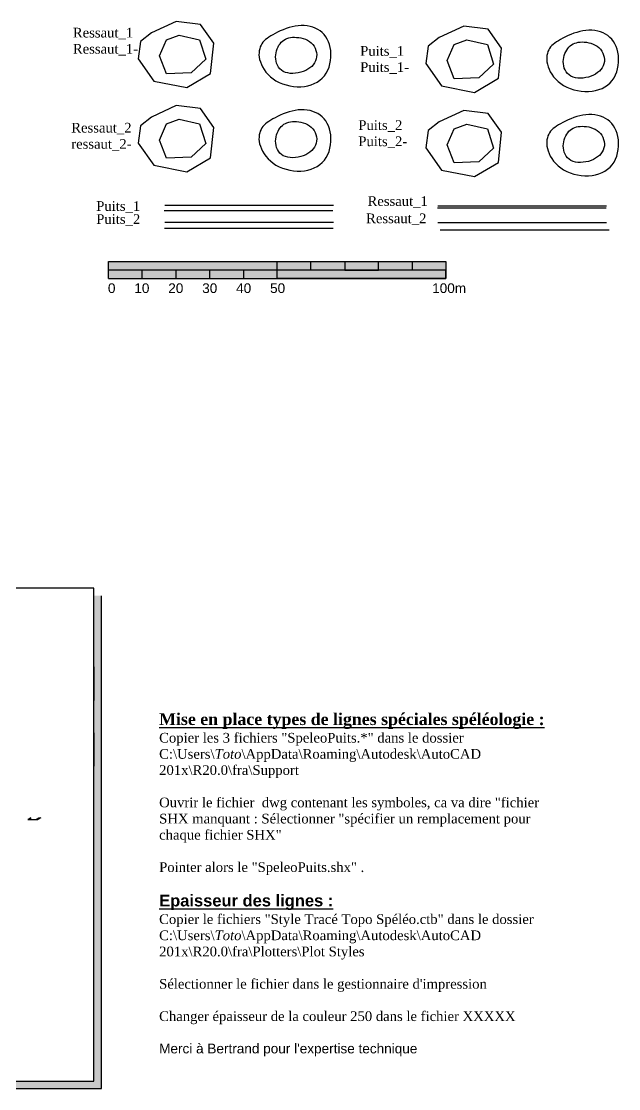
# Model space of a CAD drawing. Header units: metres. Extents: x -231 to 574, y -201 to 398.
# Drawn here: x 67.8 to 244.8, y -200.8 to 115.8 of the extents above; entities that cross this region are included whole.
import ezdxf

# ---------------------------------------------------------------- set-up
doc = ezdxf.new("R2010")
doc.units = ezdxf.units.M
doc.header["$MEASUREMENT"] = 0
for name, color, linetype in [("Blocs - Courant d'air", 204, 'Continuous'), ('Blocs - Echelle', 250, 'Continuous'), ('Blocs - Puits', 36, 'Continuous'), ('Espace Papier - Cadre Visible', 250, 'Continuous')]:
    doc.layers.add(name, color=color, linetype=linetype)
doc.styles.add('PUITS', font='WINGDNG3.TTF')
doc.linetypes.add('PUITS_1', pattern='A,0.5,[138,SpeleoPuits.shx,S=1,R=0,X=-0.25,Y=0],0.5', length=1)
doc.linetypes.add('PUITS_1-', pattern='A,0.5,[139,SpeleoPuits.shx,S=1,R=0,X=0,Y=0],0.5', length=1)
doc.linetypes.add('PUITS_2', pattern='A,0.6,["p",PUITS,S=1,R=0,X=-0.4,Y=0],0.6', length=1.2)
doc.linetypes.add('PUITS_2-', pattern='A,0.6,["q",PUITS,S=1,R=0,X=-0.4,Y=-1],0.6', length=1.2)
doc.linetypes.add('RESSAUT_1', pattern='A,0.5,[136,SpeleoPuits.shx,S=1,R=0,X=0,Y=0],0.5', length=1)
doc.linetypes.add('RESSAUT_1-', pattern='A,0.5,[137,SpeleoPuits.shx,S=1,R=0,X=0,Y=0],0.5', length=1)
doc.linetypes.add('RESSAUT_2', pattern='A,1,[136,SpeleoPuits.shx,S=1,R=0,X=0,Y=0],1', length=2)
doc.linetypes.add('RESSAUT_2-', pattern='A,1,[137,SpeleoPuits.shx,S=1,R=0,X=0,Y=0],1', length=2)

# ---------------------------------------------------------------- blocks, each defined once
blk = doc.blocks.new('Echelle')
at = {"layer": 'Blocs - Echelle'}
h = blk.add_hatch(color=256, dxfattribs=at)
h.dxf.hatch_style = 1
h.paths.add_polyline_path([(10, 2.5), (0, 2.5), (0, 0), (10, 0)])
h.paths.add_polyline_path([(30, 2.5), (20, 2.5), (20, 0), (30, 0)])
h.paths.add_polyline_path([(50, 2.5), (40, 2.5), (40, 0), (50, 0)])
h.paths.add_polyline_path([(60, 5), (50, 5), (50, 2.5), (60, 2.5)])
h.paths.add_polyline_path([(80, 5), (70, 5), (70, 2.5), (80, 2.5)])
h.paths.add_polyline_path([(100, 5), (90, 5), (90, 2.5), (100, 2.5)])
h = blk.add_hatch(color=255, dxfattribs=at)
h.dxf.hatch_style = 1
h.paths.add_polyline_path([(20, 2.5), (10, 2.5), (10, 0), (20, 0)])
h.paths.add_polyline_path([(50, 5), (0, 5), (0, 2.5), (50, 2.5)])
h.paths.add_polyline_path([(40, 2.5), (30, 2.5), (30, 0), (40, 0)])
h.paths.add_polyline_path([(100, 2.5), (50, 2.5), (50, 0), (100, 0)])
h.paths.add_polyline_path([(70, 5), (60, 5), (60, 2.5), (70, 2.5)])
h.paths.add_polyline_path([(90, 5), (80, 5), (80, 2.5), (90, 2.5)])
for p, q in [((0, 2.5), (0, 5)), ((0, 5), (100, 5)), ((50, 2.5), (50, 5)), ((60, 2.5), (60, 5)), ((70, 5), (70, 2.5)), ((80, 2.5), (80, 5)), ((90, 5), (90, 2.5)), ((100, 5), (100, 0)), ((100, 2.5), (0, 2.5)), ((0, 0), (0, 2.5)), ((0, 0), (100, 0)), ((10, 0), (10, 2.5)), ((20, 2.5), (20, 0)), ((30, 0), (30, 2.5)), ((40, 2.5), (40, 0)), ((50, 0), (50, 2.5)), ((100, 0), (50, 0)), ((70, 2.5), (80, 2.5)), ((100, 0), (100, 2.5))]:
    blk.add_line(p, q, dxfattribs=at)
at = {"layer": 'Blocs - Echelle', "insert": (-0.17, -4.35), "char_height": 2.87867, "attachment_point": 7}
blk.add_mtext('{\\fArial|b0|i0|c0|p34;0     10     20     30     40     50                                       100m}', dxfattribs=at)
blk = doc.blocks.new('CA 003')
at = {"layer": "Blocs - Courant d'air"}
h = blk.add_hatch(color=256, dxfattribs=at)
h.dxf.hatch_style = 1
h.paths.add_polyline_path([(1, 0.5), (0, 0), (1, 0)])
for p, q in [((1, 0.5), (0, 0)), ((0, 0), (3.25, 0)), ((0, 0), (1, 0)), ((1, 0), (1, 0.5)), ((3.75, 0.5), (2.75, 0)), ((3, 0), (4, 0.5)), ((4.25, 0.5), (3.25, 0))]:
    blk.add_line(p, q, dxfattribs=at)
blk = doc.blocks.new('Cartouche')
at = {"layer": 'Espace Papier - Cadre Visible'}
blk.add_hatch(color=256, dxfattribs=at).paths.add_polyline_path([(2.5, 0), (2.5, -2.5), (352.5, -2.5), (352.5, 160), (350, 160), (350, 0)])
for p, q in [((350, 162.5), (176.25, 162.5)), ((350, 0), (350, 162.5)), ((352.5, -2.5), (352.5, 160)), ((350, 136.55), (350, 125.49)), ((350, 114.83), (350, 103.77)), ((0, 0), (350, 0)), ((2.5, -2.5), (352.5, -2.5))]:
    blk.add_line(p, q, dxfattribs=at)
blk.add_blockref('CA 003', (328.28, 86.25), dxfattribs=at)

msp = doc.modelspace()

# ---------------------------------------------------------------- linework, layer by layer
at = {"layer": 'Blocs - Puits', "linetype": 'PUITS_2-'}
msp.add_line((110.22, 54.41), (160.22, 54.41), dxfattribs=at)
at = {"layer": 'Blocs - Puits', "linetype": 'PUITS_2'}
msp.add_line((110.27, 56.26), (160.27, 56.26), dxfattribs=at)
at = {"layer": 'Blocs - Puits', "linetype": 'RESSAUT_1', "flags": 128}
for points in [[(106.32, 112.41), (103.07, 109.86), (102.42, 104.71), (107.07, 98.11), (116.82, 96.16), (123.87, 100.36), (124.82, 109.31), (120.87, 114.91), (113.62, 115.81)], [(138.81, 108.73), (138.58, 108.23), (138.41, 107.69), (138.28, 107.11), (138.21, 106.5), (138.2, 105.86), (138.26, 105.19), (138.4, 104.49), (138.61, 103.77), (138.9, 103.03), (139.27, 102.27), (139.73, 101.52), (140.26, 100.78), (140.88, 100.07), (141.58, 99.39), (142.36, 98.76), (143.22, 98.19), (144.16, 97.69), (145.16, 97.27), (146.21, 96.93), (147.3, 96.66), (148.4, 96.49), (149.51, 96.4), (150.6, 96.4), (151.67, 96.49), (152.7, 96.68), (153.68, 96.96), (154.6, 97.33), (155.46, 97.79), (156.26, 98.34), (156.97, 98.96), (157.61, 99.67), (158.16, 100.46), (158.61, 101.31), (158.97, 102.23), (159.24, 103.18), (159.42, 104.17), (159.51, 105.16), (159.52, 106.15), (159.45, 107.12), (159.31, 108.06), (159.08, 108.94), (158.78, 109.77), (158.41, 110.54), (157.98, 111.25), (157.48, 111.89), (156.92, 112.47), (156.3, 112.99), (155.62, 113.43), (154.9, 113.8), (154.13, 114.1), (153.32, 114.32), (152.48, 114.48), (151.61, 114.56), (150.72, 114.57), (149.82, 114.52), (148.91, 114.4), (148.01, 114.21), (147.1, 113.96), (146.22, 113.67), (145.36, 113.34), (144.52, 112.99), (143.73, 112.61), (142.99, 112.23), (142.3, 111.86), (141.67, 111.49), (141.1, 111.13), (140.59, 110.77), (140.14, 110.4), (139.73, 110.02), (139.38, 109.62), (139.07, 109.19)]]:
    msp.add_lwpolyline(points, close=True, dxfattribs=at)
at = {"layer": 'Blocs - Puits', "linetype": 'PUITS_1', "flags": 128}
for points in [[(191.59, 111), (188.34, 108.45), (187.69, 103.3), (192.34, 96.7), (202.09, 94.75), (209.14, 98.95), (210.09, 107.9), (206.14, 113.5), (198.89, 114.4)], [(224.07, 107.32), (223.85, 106.82), (223.67, 106.28), (223.55, 105.7), (223.48, 105.09), (223.47, 104.45), (223.53, 103.78), (223.66, 103.08), (223.87, 102.36), (224.16, 101.62), (224.54, 100.86), (224.99, 100.11), (225.53, 99.37), (226.15, 98.65), (226.85, 97.97), (227.63, 97.35), (228.49, 96.78), (229.42, 96.28), (230.43, 95.86), (231.48, 95.51), (232.56, 95.25), (233.67, 95.07), (234.77, 94.98), (235.87, 94.98), (236.94, 95.08), (237.96, 95.26), (238.94, 95.55), (239.87, 95.92), (240.73, 96.38), (241.52, 96.92), (242.24, 97.55), (242.87, 98.26), (243.42, 99.04), (243.87, 99.9), (244.23, 100.81), (244.5, 101.77), (244.68, 102.76), (244.78, 103.75), (244.79, 104.74), (244.72, 105.71), (244.57, 106.64), (244.34, 107.53), (244.05, 108.35), (243.68, 109.12), (243.24, 109.83), (242.74, 110.48), (242.18, 111.06), (241.56, 111.58), (240.89, 112.02), (240.16, 112.39), (239.39, 112.69), (238.58, 112.91), (237.74, 113.06), (236.87, 113.15), (235.99, 113.16), (235.09, 113.11), (234.18, 112.99), (233.27, 112.8), (232.37, 112.55), (231.48, 112.26), (230.62, 111.93), (229.79, 111.57), (229, 111.2), (228.25, 110.82), (227.56, 110.44), (226.93, 110.08), (226.37, 109.72), (225.86, 109.36), (225.4, 108.99), (225, 108.61), (224.64, 108.21), (224.33, 107.78)]]:
    msp.add_lwpolyline(points, close=True, dxfattribs=at)
at = {"layer": 'Blocs - Puits', "linetype": 'RESSAUT_1-', "flags": 128}
for points in [[(114.57, 111.76), (120.62, 110.36), (122.47, 104.56), (118.07, 100.51), (110.77, 100.21), (108.67, 105.56), (110.77, 110.36)], [(153.67, 109.43), (154.13, 108.95), (154.52, 108.41), (154.84, 107.83), (155.08, 107.21), (155.24, 106.57), (155.31, 105.93), (155.29, 105.28), (155.18, 104.66), (154.97, 104.05), (154.68, 103.48), (154.29, 102.95), (153.83, 102.45), (153.3, 102), (152.7, 101.59), (152.05, 101.24), (151.34, 100.94), (150.59, 100.7), (149.81, 100.52), (149.01, 100.4), (148.22, 100.36), (147.45, 100.39), (146.71, 100.5), (146.01, 100.68), (145.39, 100.96), (144.84, 101.31), (144.37, 101.75), (143.98, 102.25), (143.67, 102.8), (143.43, 103.39), (143.26, 104), (143.16, 104.64), (143.12, 105.27), (143.15, 105.9), (143.25, 106.52), (143.4, 107.11), (143.6, 107.68), (143.84, 108.22), (144.13, 108.72), (144.45, 109.18), (144.81, 109.6), (145.19, 109.96), (145.6, 110.27), (146.04, 110.53), (146.5, 110.73), (147, 110.9), (147.54, 111.01), (148.1, 111.08), (148.7, 111.1), (149.33, 111.07), (149.98, 111.01), (150.65, 110.89), (151.31, 110.71), (151.95, 110.49), (152.57, 110.2), (153.15, 109.85)]]:
    msp.add_lwpolyline(points, close=True, dxfattribs=at)
at = {"layer": 'Blocs - Puits', "linetype": 'PUITS_1-', "flags": 128}
for points in [[(199.84, 110.35), (205.89, 108.95), (207.74, 103.15), (203.34, 99.1), (196.04, 98.8), (193.94, 104.15), (196.04, 108.95)], [(238.94, 108.02), (239.4, 107.54), (239.79, 107), (240.1, 106.41), (240.34, 105.8), (240.5, 105.16), (240.57, 104.51), (240.56, 103.87), (240.44, 103.24), (240.24, 102.64), (239.94, 102.07), (239.56, 101.54), (239.1, 101.04), (238.56, 100.59), (237.97, 100.18), (237.31, 99.83), (236.6, 99.53), (235.85, 99.28), (235.07, 99.11), (234.28, 98.99), (233.48, 98.95), (232.71, 98.98), (231.97, 99.08), (231.28, 99.27), (230.65, 99.54), (230.11, 99.9), (229.64, 100.34), (229.25, 100.83), (228.93, 101.38), (228.69, 101.97), (228.52, 102.59), (228.42, 103.22), (228.39, 103.86), (228.42, 104.49), (228.51, 105.1), (228.66, 105.7), (228.86, 106.27), (229.11, 106.81), (229.39, 107.31), (229.72, 107.77), (230.07, 108.19), (230.45, 108.55), (230.86, 108.86), (231.3, 109.11), (231.77, 109.32), (232.27, 109.48), (232.8, 109.6), (233.36, 109.66), (233.96, 109.69), (234.59, 109.66), (235.25, 109.59), (235.91, 109.47), (236.57, 109.3), (237.22, 109.07), (237.83, 108.79), (238.41, 108.43)]]:
    msp.add_lwpolyline(points, close=True, dxfattribs=at)
at = {"layer": 'Blocs - Puits', "linetype": 'RESSAUT_2', "flags": 128}
for points in [[(106.32, 87.41), (103.07, 84.86), (102.42, 79.71), (107.07, 73.11), (116.82, 71.16), (123.87, 75.36), (124.82, 84.31), (120.87, 89.91), (113.62, 90.81)], [(138.81, 83.73), (138.58, 83.23), (138.41, 82.69), (138.28, 82.11), (138.21, 81.5), (138.2, 80.86), (138.26, 80.19), (138.4, 79.49), (138.61, 78.77), (138.9, 78.03), (139.27, 77.27), (139.73, 76.52), (140.26, 75.78), (140.88, 75.07), (141.58, 74.39), (142.36, 73.76), (143.22, 73.19), (144.16, 72.69), (145.16, 72.27), (146.21, 71.93), (147.3, 71.66), (148.4, 71.49), (149.51, 71.4), (150.6, 71.4), (151.67, 71.49), (152.7, 71.68), (153.68, 71.96), (154.6, 72.33), (155.46, 72.79), (156.26, 73.34), (156.97, 73.96), (157.61, 74.67), (158.16, 75.46), (158.61, 76.31), (158.97, 77.23), (159.24, 78.18), (159.42, 79.17), (159.51, 80.16), (159.52, 81.15), (159.45, 82.12), (159.31, 83.06), (159.08, 83.94), (158.78, 84.77), (158.41, 85.54), (157.98, 86.25), (157.48, 86.89), (156.92, 87.47), (156.3, 87.99), (155.62, 88.43), (154.9, 88.8), (154.13, 89.1), (153.32, 89.32), (152.48, 89.48), (151.61, 89.56), (150.72, 89.57), (149.82, 89.52), (148.91, 89.4), (148.01, 89.21), (147.1, 88.96), (146.22, 88.67), (145.36, 88.34), (144.52, 87.99), (143.73, 87.61), (142.99, 87.23), (142.3, 86.86), (141.67, 86.49), (141.1, 86.13), (140.59, 85.77), (140.14, 85.4), (139.73, 85.02), (139.38, 84.62), (139.07, 84.19)]]:
    msp.add_lwpolyline(points, close=True, dxfattribs=at)
at = {"layer": 'Blocs - Puits', "linetype": 'PUITS_2'}
msp.add_lwpolyline([(191.59, 86), (188.34, 83.45), (187.69, 78.3), (192.34, 71.7), (202.09, 69.75), (209.14, 73.95), (210.09, 82.9), (206.14, 88.5), (198.89, 89.4)], close=True, dxfattribs=at)
at = {"layer": 'Blocs - Puits', "linetype": 'RESSAUT_2-', "flags": 128}
for points in [[(114.57, 86.76), (120.62, 85.36), (122.47, 79.56), (118.07, 75.51), (110.77, 75.21), (108.67, 80.56), (110.77, 85.36)], [(153.67, 84.43), (154.13, 83.95), (154.52, 83.41), (154.84, 82.83), (155.08, 82.21), (155.24, 81.57), (155.31, 80.93), (155.29, 80.28), (155.18, 79.66), (154.97, 79.05), (154.68, 78.48), (154.29, 77.95), (153.83, 77.45), (153.3, 77), (152.7, 76.59), (152.05, 76.24), (151.34, 75.94), (150.59, 75.7), (149.81, 75.52), (149.01, 75.4), (148.22, 75.36), (147.45, 75.39), (146.71, 75.5), (146.01, 75.68), (145.39, 75.96), (144.84, 76.31), (144.37, 76.75), (143.98, 77.25), (143.67, 77.8), (143.43, 78.39), (143.26, 79), (143.16, 79.64), (143.12, 80.27), (143.15, 80.9), (143.25, 81.52), (143.4, 82.11), (143.6, 82.68), (143.84, 83.22), (144.13, 83.72), (144.45, 84.18), (144.81, 84.6), (145.19, 84.96), (145.6, 85.27), (146.04, 85.53), (146.5, 85.73), (147, 85.9), (147.54, 86.01), (148.1, 86.08), (148.7, 86.1), (149.33, 86.07), (149.98, 86.01), (150.65, 85.89), (151.31, 85.71), (151.95, 85.49), (152.57, 85.2), (153.15, 84.85)]]:
    msp.add_lwpolyline(points, close=True, dxfattribs=at)
at = {"layer": 'Blocs - Puits', "linetype": 'PUITS_2', "flags": 128}
msp.add_lwpolyline([(224.07, 82.32), (223.85, 81.82), (223.67, 81.28), (223.55, 80.7), (223.48, 80.09), (223.47, 79.45), (223.53, 78.78), (223.66, 78.08), (223.87, 77.36), (224.16, 76.62), (224.54, 75.86), (224.99, 75.11), (225.53, 74.37), (226.15, 73.65), (226.85, 72.97), (227.63, 72.35), (228.49, 71.78), (229.42, 71.28), (230.43, 70.86), (231.48, 70.51), (232.56, 70.25), (233.67, 70.07), (234.77, 69.98), (235.87, 69.98), (236.94, 70.08), (237.96, 70.26), (238.94, 70.55), (239.87, 70.92), (240.73, 71.38), (241.52, 71.92), (242.24, 72.55), (242.87, 73.26), (243.42, 74.04), (243.87, 74.9), (244.23, 75.81), (244.5, 76.77), (244.68, 77.76), (244.78, 78.75), (244.79, 79.74), (244.72, 80.71), (244.57, 81.64), (244.34, 82.53), (244.05, 83.35), (243.68, 84.12), (243.24, 84.83), (242.74, 85.48), (242.18, 86.06), (241.56, 86.58), (240.89, 87.02), (240.16, 87.39), (239.39, 87.69), (238.58, 87.91), (237.74, 88.06), (236.87, 88.15), (235.99, 88.16), (235.09, 88.11), (234.18, 87.99), (233.27, 87.8), (232.37, 87.55), (231.48, 87.26), (230.62, 86.93), (229.79, 86.57), (229, 86.2), (228.25, 85.82), (227.56, 85.44), (226.93, 85.08), (226.37, 84.72), (225.86, 84.36), (225.4, 83.99), (225, 83.61), (224.64, 83.21), (224.33, 82.78)], close=True, dxfattribs=at)
at = {"layer": 'Blocs - Puits', "linetype": 'PUITS_2-'}
msp.add_lwpolyline([(199.84, 85.35), (205.89, 83.95), (207.74, 78.15), (203.34, 74.1), (196.04, 73.8), (193.94, 79.15), (196.04, 83.95)], close=True, dxfattribs=at)
at = {"layer": 'Blocs - Puits', "linetype": 'PUITS_2-', "flags": 128}
msp.add_lwpolyline([(238.94, 83.02), (239.4, 82.54), (239.79, 82), (240.1, 81.41), (240.34, 80.8), (240.5, 80.16), (240.57, 79.51), (240.56, 78.87), (240.44, 78.24), (240.24, 77.64), (239.94, 77.07), (239.56, 76.54), (239.1, 76.04), (238.56, 75.59), (237.97, 75.18), (237.31, 74.83), (236.6, 74.53), (235.85, 74.28), (235.07, 74.11), (234.28, 73.99), (233.48, 73.95), (232.71, 73.98), (231.97, 74.08), (231.28, 74.27), (230.65, 74.54), (230.11, 74.9), (229.64, 75.34), (229.25, 75.83), (228.93, 76.38), (228.69, 76.97), (228.52, 77.59), (228.42, 78.22), (228.39, 78.86), (228.42, 79.49), (228.51, 80.1), (228.66, 80.7), (228.86, 81.27), (229.11, 81.81), (229.39, 82.31), (229.72, 82.77), (230.07, 83.19), (230.45, 83.55), (230.86, 83.86), (231.3, 84.11), (231.77, 84.32), (232.27, 84.48), (232.8, 84.6), (233.36, 84.66), (233.96, 84.69), (234.59, 84.66), (235.25, 84.59), (235.91, 84.47), (236.57, 84.3), (237.22, 84.07), (237.83, 83.79), (238.41, 83.43)], close=True, dxfattribs=at)
at = {"layer": 'Blocs - Puits', "linetype": 'PUITS_1'}
msp.add_lwpolyline([(110.27, 61.26), (160.27, 61.26)], dxfattribs=at)
at = {"layer": 'Blocs - Puits', "linetype": 'RESSAUT_1-'}
msp.add_lwpolyline([(191.06, 60.45), (241.06, 60.45)], dxfattribs=at)
at = {"layer": 'Blocs - Puits', "linetype": 'RESSAUT_1'}
msp.add_lwpolyline([(191.18, 61.11), (241.18, 61.11)], dxfattribs=at)
at = {"layer": 'Blocs - Puits', "linetype": 'PUITS_1-'}
msp.add_lwpolyline([(110.13, 59.67), (160.13, 59.67)], dxfattribs=at)
at = {"layer": 'Blocs - Puits', "linetype": 'RESSAUT_2'}
msp.add_lwpolyline([(191.18, 56.11), (241.18, 56.11)], dxfattribs=at)
at = {"layer": 'Blocs - Puits', "linetype": 'RESSAUT_2-'}
msp.add_lwpolyline([(191.94, 53.92), (241.94, 53.92)], dxfattribs=at)

# ---------------------------------------------------------------- block references
at = {"layer": 'Blocs - Echelle'}
msp.add_blockref('Echelle', (93.6, 39.52), dxfattribs=at)
at = {"layer": 'Espace Papier - Cadre Visible', "xscale": 0.9, "yscale": 0.9, "zscale": 0.9}
msp.add_blockref('Cartouche', (-225.75, -198.59), dxfattribs=at)

# ---------------------------------------------------------------- texts
at = {"layer": 'Blocs - Echelle', "linetype": 'Continuous', "char_height": 2.8787, "attachment_point": 7}
for s, insert in [('{\\fTimes New Roman|b0|i0|c0|p18;Ressaut_1\\PRessaut_1-}', (83.04, 105.66)), ('{\\fTimes New Roman|b0|i0|c0|p18;Puits_1\\PPuits_1-}', (168.18, 100.24)), ('{\\fTimes New Roman|b0|i0|c0|p18;Ressaut_2\\Pressaut_2-}', (82.56, 77.46)), ('{\\fTimes New Roman|b0|i0|c0|p18;Puits_2\\PPuits_2-}', (167.64, 78.22)), ('{\\fTimes New Roman|b0|i0|c0|p18;Ressaut_1}', (170.37, 60.49)), ('{\\fTimes New Roman|b0|i0|c0|p18;Puits_1}', (89.96, 59.02)), ('{\\fTimes New Roman|b0|i0|c0|p18;Puits_2}', (89.96, 55.15)), ('{\\fTimes New Roman|b0|i0|c0|p18;Ressaut_2}', (169.95, 55.36))]:
    msp.add_mtext(s, dxfattribs=dict(at, insert=insert))
at = {"layer": 'Blocs - Echelle', "linetype": 'Continuous', "insert": (108.61, -200.84), "char_height": 2.87867, "width": 116.5118, "attachment_point": 7}
msp.add_mtext('{\\fTimes New Roman|b1|i0|c0|p18;\\H1.2158x;\\LMise en place types de lignes spéciales spéléologie :\\H0.82248x;\\P\\fTimes New Roman|b0|i0|c0|p18;\\lCopier les 3 fichiers "SpeleoPuits.*" dans le dossier C:\\\\Users\\\\\\fTimes New Roman|b0|i1|c0|p18;Toto\\fTimes New Roman|b0|i0|c0|p18;\\\\AppData\\\\Roaming\\\\Autodesk\\\\AutoCAD 201x\\\\R20.0\\\\fra\\\\Support\\P\\POuvrir le fichier  dwg contenant les symboles, ca va dire "fichier SHX manquant : Sélectionner "spécifier un remplacement pour chaque fichier SHX"\\P\\PPointer alors le "SpeleoPuits.shx" .\\f@Arial Unicode MS|b0|i0|c0|p34;\\P\\L\\P\\f@Arial Unicode MS|b1|i0|c0|p34;\\H1.2158x;Epaisseur des lignes :\\l\\P\\fTimes New Roman|b0|i0|c0|p18;\\H0.8225x;Copier le fichiers "Style Tracé Topo Spéléo.ctb" dans le dossier C:\\\\Users\\\\\\fTimes New Roman|b0|i1|c0|p18;Toto\\fTimes New Roman|b0|i0|c0|p18;\\\\AppData\\\\Roaming\\\\Autodesk\\\\AutoCAD 201x\\\\R20.0\\\\fra\\\\Plotters\\\\Plot Styles\\f@Arial Unicode MS|b0|i0|c0|p34;\\H0.99997x;\\P\\fTimes New Roman|b0|i0|c0|p18;\\H1x;\\PSélectionner le fichier dans le gestionnaire d\'impression\\P\\PChanger épaisseur de la couleur 250 dans le fichier XXXXX\\f@Arial Unicode MS|b0|i0|c0|p34;\\H0.99997x;\\P\\PMerci à Bertrand pour l\'expertise technique \\P\\P^I}', dxfattribs=at)

doc.saveas('drawing.dxf')
